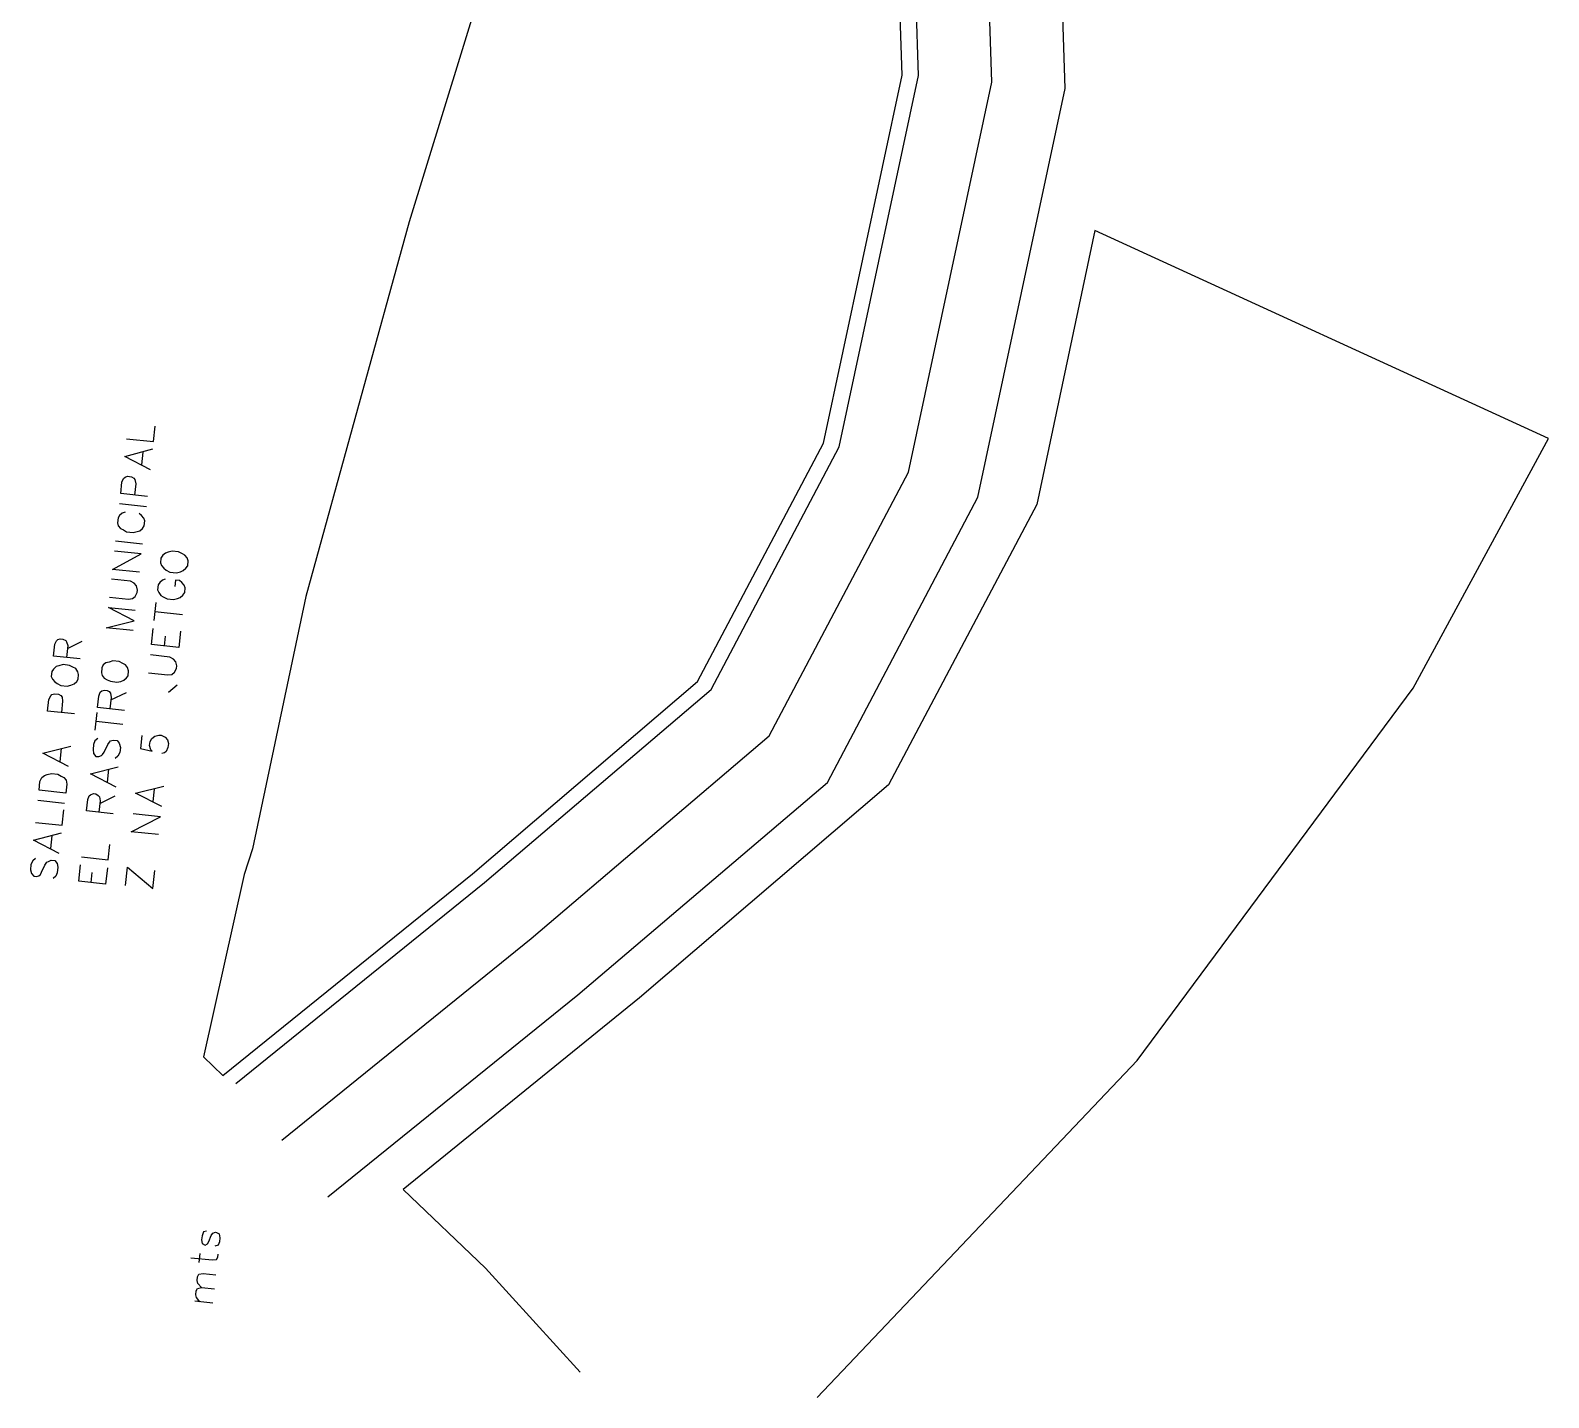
# Model space of a CAD drawing. Header units: metres. Extents: x 678 to 2349, y 417 to 1219.
# Drawn here: x 678.1 to 818.2, y 425.1 to 551.3 of the extents above; entities that cross this region are included whole.
import ezdxf

# ---------------------------------------------------------------- set-up
doc = ezdxf.new("R2010")
doc.units = ezdxf.units.M
doc.layers.add('PDF2_area escolar', color=7, linetype='Continuous', true_color=0x989898)
doc.layers.add('PDF_Geometry', color=7, linetype='Continuous', true_color=0x797979)

# ---------------------------------------------------------------- blocks, each defined once
blk = doc.blocks.new('base')
at = {"layer": 'PDF_Geometry', "lineweight": 25, "extrusion": (-0.000787417, 0.063364, 0.99799)}
for points, elevation in [([(192.64, 560.17), (169.47, 541.86), (148.34, 524.28), (136.24, 502), (128.5, 467.74), (128.9, 447.55)], -12.66), ([(184.27, 570.76), (160.97, 552.35), (137.71, 533), (123.49, 506.8), (114.97, 469.11), (115.4, 447.28)], -12.66), ([(188.45, 565.47), (165.22, 547.11), (143.03, 528.64), (129.87, 504.4), (121.73, 468.43), (121.92, 458.99)], -12.66), ([(139.35, 589.88), (109.44, 559.08), (83.54, 524.97), (70.76, 502.02), (112.38, 482.26), (118.07, 507.54), (132.07, 533.31), (155.28, 552.72), (177.32, 570.15), (169.81, 577.54), (161.2, 587.25)], -12.71), ([(201.98, 501.22), (199.51, 501.52), (199.34, 500.1)], 0.03), ([(199.82, 504.12), (202.18, 502.87), (199.59, 502.2)], 0.03), ([(200.6, 503.66), (200.46, 502.47)], 0.03), ([(200.12, 506.59), (202.59, 506.29), (202.46, 505.24), (202.33, 504.89), (202.17, 504.77), (201.93, 504.7), (201.57, 504.75), (201.35, 504.87), (201.28, 505.01), (201.18, 505.4), (201.31, 506.45)], 0.03), ([(202.19, 508.01), (202.48, 508.11), (202.74, 508.32), (202.86, 508.53), (202.91, 508.99), (202.86, 509.28), (202.65, 509.53), (202.39, 509.66), (202.09, 509.83), (201.49, 509.9), (201.11, 509.81), (200.87, 509.75), (200.62, 509.54), (200.45, 509.29), (200.39, 508.83), (200.5, 508.59), (200.7, 508.33), (200.91, 508.16)], 0.03), ([(200.24, 507.55), (202.7, 507.25)], 0.03), ([(200.65, 510.98), (203.12, 510.68)], 0.03), ([(200.96, 513.58), (203.43, 513.29), (200.76, 511.89), (203.23, 511.6)], 0.03), ([(198.58, 514.24), (198.83, 514.35), (199.09, 514.55), (199.25, 514.76), (199.31, 515.22), (199.2, 515.47), (199, 515.77), (198.78, 515.89), (198.43, 516.07), (197.84, 516.14), (197.46, 516.05), (197.22, 515.98), (196.96, 515.74), (196.79, 515.52), (196.74, 515.07), (196.85, 514.82), (197.05, 514.57), (197.26, 514.4), (197.62, 514.36), (197.7, 514.95)], 0.03), ([(203.74, 515.85), (202, 516.06), (201.63, 516.01), (201.37, 515.81), (201.19, 515.46), (201.16, 515.23), (201.25, 514.85), (201.46, 514.59), (201.8, 514.41), (203.54, 514.2)], 0.03), ([(201.61, 518.98), (204.08, 518.68), (201.5, 518.06), (203.86, 516.81), (201.39, 517.1)], 0.03), ([(199.65, 518.05), (199.45, 516.41)], 0.03), ([(199.55, 517.23), (197.03, 517.53)], 0.03), ([(206.51, 521.54), (208.98, 521.24), (208.85, 520.15), (208.67, 519.84), (208.56, 519.72), (208.33, 519.65), (208.1, 519.68), (207.83, 519.8), (207.76, 519.95), (207.66, 520.29), (207.79, 521.39)], 0.03), ([(197.22, 519.09), (197.4, 520.6), (199.92, 520.29), (199.74, 518.79)], 0.03), ([(198.73, 520.44), (198.62, 519.52)], 0.03), ([(207.69, 520.56), (206.31, 519.89)], 0.03), ([(200.23, 522.9), (198.45, 523.11), (198.07, 523.07), (197.82, 522.87), (197.63, 522.52), (197.61, 522.29), (197.7, 521.91), (197.9, 521.65), (198.25, 521.47), (200.03, 521.25)], 0.03), ([(198.41, 524.7), (197.59, 524.05)], 0.03), ([(207.12, 526.61), (209.59, 526.32), (209.47, 525.26), (209.28, 524.92), (209.18, 524.79), (208.94, 524.73), (208.57, 524.77), (208.35, 524.89), (208.23, 525.04), (208.19, 525.42), (208.31, 526.47)], 0.03), ([(202.5, 526.34), (204.97, 526.04), (204.84, 524.99), (204.71, 524.63), (204.55, 524.51), (204.31, 524.45), (204.08, 524.48), (203.87, 524.59), (203.75, 524.75), (203.7, 525.13), (203.83, 526.18)], 0.03), ([(203.73, 525.35), (202.3, 524.69)], 0.03), ([(205.22, 528.14), (205.02, 526.5)], 0.03), ([(205.12, 527.32), (202.65, 527.62)], 0.03), ([(204.99, 528.91), (205.25, 529.11), (205.38, 529.47), (205.44, 529.92), (205.39, 530.3), (205.19, 530.56), (204.91, 530.59), (204.67, 530.48), (204.57, 530.4), (204.4, 530.19), (204.08, 529.48), (203.92, 529.27), (203.81, 529.15), (203.57, 529.08), (203.21, 529.13), (203.01, 529.38), (202.91, 529.76), (202.97, 530.22), (203.15, 530.57), (203.4, 530.77)], 0.03), ([(200.93, 528.7), (201.07, 529.89), (199.99, 530.16), (200.11, 530.01), (200.21, 529.63), (200.16, 529.26), (199.99, 528.96), (199.73, 528.76), (199.35, 528.66), (199.12, 528.69), (198.77, 528.87), (198.57, 529.13), (198.47, 529.46), (198.52, 529.83), (198.7, 530.18), (198.85, 530.3), (199.09, 530.36)], 0.03), ([(207.71, 531.46), (210.06, 530.2), (207.48, 529.58)], 0.03), ([(208.49, 530.99), (208.34, 529.81)], 0.03), ([(203.35, 533.42), (205.71, 532.16), (203.13, 531.55)], 0.03), ([(204.13, 532.96), (203.99, 531.77)], 0.03), ([(199.17, 535.27), (201.57, 534.01), (198.94, 533.4)], 0.03), ([(199.95, 534.8), (199.81, 533.66)], 0.03), ([(208.12, 534.89), (210.59, 534.59)], 0.03), ([(203.65, 535.89), (206.12, 535.59), (205.99, 534.54), (205.86, 534.19), (205.71, 534.11), (205.46, 534), (205.23, 534.03), (205.02, 534.19), (204.9, 534.3), (204.85, 534.68), (204.98, 535.73)], 0.03), ([(204.88, 534.91), (203.45, 534.24)], 0.03), ([(210.83, 536.6), (208.36, 536.9), (208.19, 535.48)], 0.03), ([(199.48, 537.87), (202, 537.57), (199.29, 536.23), (201.8, 535.93)], 0.03), ([(208.68, 539.5), (211.03, 538.25), (208.45, 537.58)], 0.03), ([(209.46, 539.04), (209.31, 537.85)], 0.03), ([(206.63, 539.84), (204.16, 540.14), (203.99, 538.72)], 0.03), ([(210.86, 539.94), (211.12, 540.14), (211.3, 540.49), (211.36, 540.99), (211.26, 541.32), (211.06, 541.58), (210.83, 541.61), (210.59, 541.54), (210.44, 541.42), (210.32, 541.21), (210.01, 540.55), (209.84, 540.29), (209.69, 540.22), (209.44, 540.11), (209.08, 540.15), (208.88, 540.41), (208.83, 540.78), (208.89, 541.29), (209.02, 541.59), (209.28, 541.8)], 0.03), ([(204.25, 540.87), (204.43, 542.38), (206.9, 542.08), (206.72, 540.57)], 0.03), ([(202.6, 542.55), (202.39, 540.86), (200.08, 542.86), (199.88, 541.17)], 0.03), ([(205.76, 542.22), (205.65, 541.31)], 0.03), ([(195.52, 574.61), (195.8, 574.67), (195.94, 575.03), (195.98, 575.39), (195.93, 575.72), (195.67, 575.89), (195.43, 575.78), (195.31, 575.57), (195.1, 574.99), (194.93, 574.78), (194.7, 574.71), (194.6, 574.72), (194.34, 574.85), (194.29, 575.23), (194.34, 575.59), (194.47, 575.9), (194.76, 576)], 0.03), ([(197.01, 577.03), (195, 577.27), (194.63, 577.23), (194.51, 577.01), (194.47, 576.73)], 0.03), ([(196.24, 577.5), (196.14, 576.67)], 0.03), ([(196.05, 579.79), (196.38, 579.43), (196.43, 579.14), (196.4, 578.82), (196.27, 578.56), (195.89, 578.51), (194.71, 578.65)], 0.03), ([(196.21, 581.12), (196.53, 580.71), (196.59, 580.47), (196.55, 580.1), (196.43, 579.88), (196.05, 579.79), (194.86, 579.93)], 0.03), ([(195.02, 581.26), (196.67, 581.06)], 0.03)]:
    blk.add_lwpolyline(points, dxfattribs=dict(at, elevation=elevation))
at = {"layer": 'PDF_Geometry', "lineweight": 25, "extrusion": (-0.000787417, 0.063364, 0.99799), "elevation": 0.03}
for points in [[(175.67, 481.48), (185.63, 516.03), (190.84, 539.29), (191.64, 541.65), (195.61, 558.47), (193.83, 560.21), (170.57, 541.87), (149.58, 524.32), (137.67, 502.43), (130.01, 468.48), (130.24, 456.58), (151.02, 456.95), (150.96, 458.03), (152.82, 458.08), (159.83, 459.32), (169, 460.72)], [(199.01, 512.75), (198.9, 513), (198.7, 513.25), (198.49, 513.42), (198.14, 513.6), (197.54, 513.67), (197.16, 513.58), (196.92, 513.47), (196.66, 513.27), (196.49, 513.06), (196.44, 512.6), (196.54, 512.31), (196.74, 512.05), (196.96, 511.93), (197.31, 511.75), (197.91, 511.68), (198.29, 511.77), (198.53, 511.84), (198.78, 512.04), (198.95, 512.3)], [(209.21, 523.12), (209.1, 523.36), (208.9, 523.62), (208.68, 523.78), (208.33, 523.96), (207.74, 524.04), (207.4, 523.94), (207.11, 523.83), (206.86, 523.63), (206.74, 523.41), (206.68, 522.96), (206.75, 522.72), (206.94, 522.42), (207.21, 522.29), (207.51, 522.12), (208.1, 522.04), (208.49, 522.14), (208.73, 522.2), (208.99, 522.45), (209.15, 522.66)], [(204.58, 522.84), (204.52, 523.08), (204.32, 523.33), (204.06, 523.5), (203.75, 523.63), (203.16, 523.71), (202.78, 523.66), (202.53, 523.55), (202.28, 523.35), (202.11, 523.14), (202.06, 522.68), (202.16, 522.39), (202.36, 522.13), (202.58, 522.01), (202.93, 521.83), (203.52, 521.76), (203.86, 521.86), (204.15, 521.92), (204.4, 522.12), (204.53, 522.38)], [(208, 533.93), (210.47, 533.63), (210.37, 532.81), (210.19, 532.46), (209.94, 532.26), (209.7, 532.19), (209.31, 532.1), (208.72, 532.17), (208.42, 532.35), (208.15, 532.47), (207.95, 532.73), (207.91, 533.1)]]:
    blk.add_lwpolyline(points, close=True, dxfattribs=at)

msp = doc.modelspace()

# ---------------------------------------------------------------- block references
at = {"layer": 'PDF2_area escolar'}
msp.add_blockref('base', (882.736, 1016.336, 999.038), dxfattribs=at)

doc.saveas('drawing.dxf')
